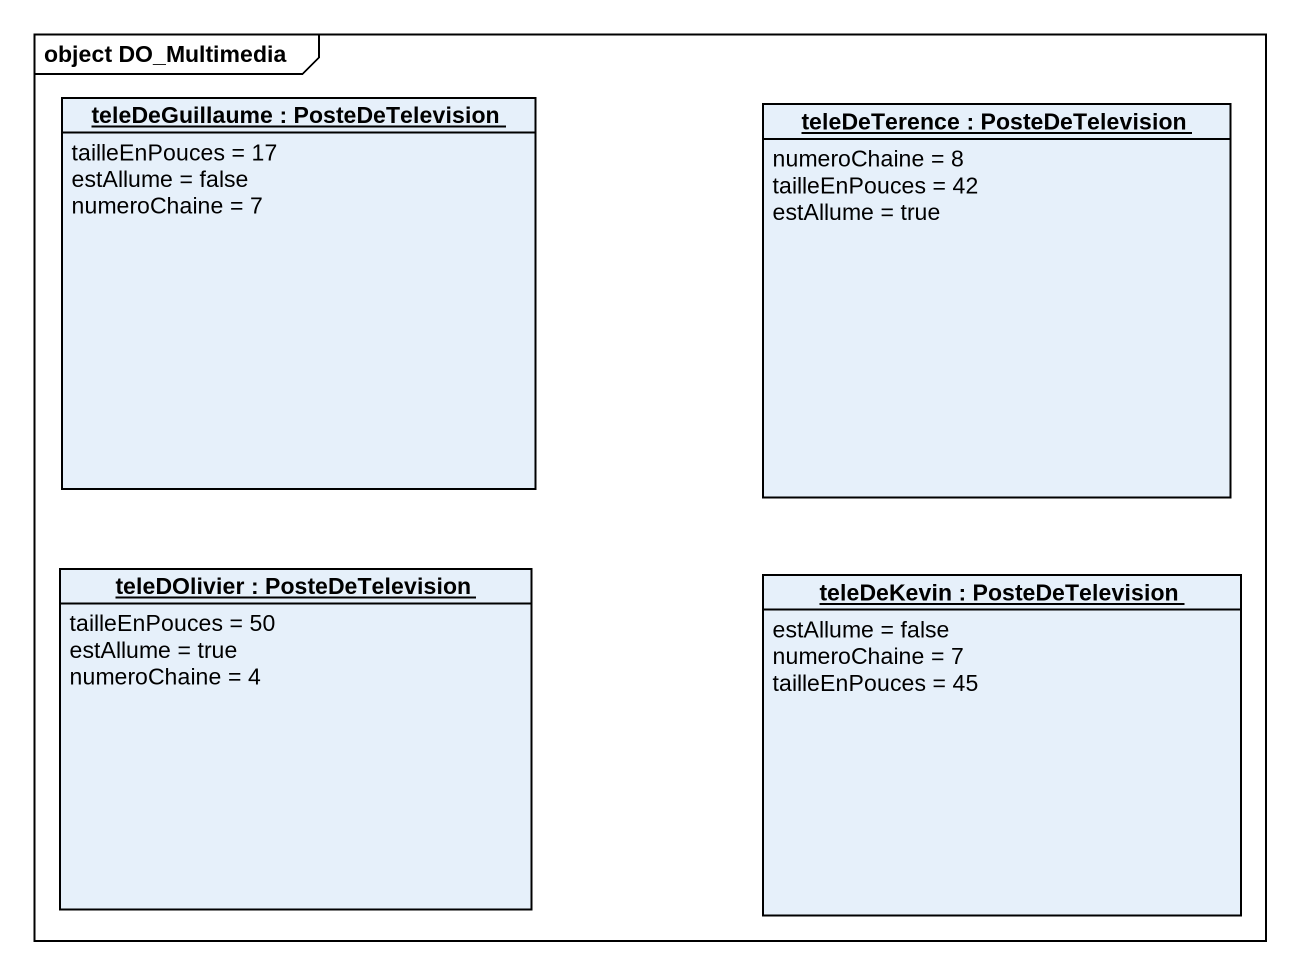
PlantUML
@startuml
mainframe object DO_Multimedia
hide circle
hide empty members
object "teleDeGuillaume : PosteDeTelevision" as teleDeGuillaume {
  tailleEnPouces = 17
  estAllume = false
  numeroChaine = 7
}
object "teleDeTerence : PosteDeTelevision" as teleDeTerence {
  numeroChaine = 8
  tailleEnPouces = 42
  estAllume = true
}
object "teleDOlivier : PosteDeTelevision" as teleDOlivier {
  tailleEnPouces = 50
  estAllume = true
  numeroChaine = 4
}
object "teleDeKevin : PosteDeTelevision" as teleDeKevin {
  estAllume = false
  numeroChaine = 7
  tailleEnPouces = 45
}
@enduml
